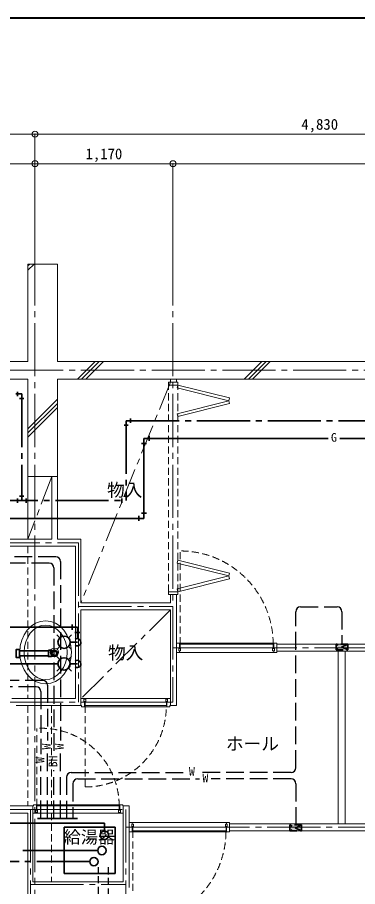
# Model space of a CAD drawing. Units: millimetres at full size, sheet at 1:50. Extents: x -9674 to 9699, y -6794 to 6791.
# Drawn here: x 1768 to 4654, y -571 to 6791 of the extents above; entities that cross this region are included whole.
import ezdxf
from ezdxf.enums import TextEntityAlignment as Align

# ---------------------------------------------------------------- set-up
doc = ezdxf.new("R2010")
doc.units = ezdxf.units.MM
doc.header["$LTSCALE"] = 50
doc.header["$PDMODE"] = 32
doc.header["$PDSIZE"] = 50
for name, pattern in [('CHAIN1', [8, 5, -1, 1, -1]), ('CHAIN2', [12, 9, -1, 1, -1]), ('DASHED1', [1.8, 1.2, -0.6]), ('DASHED3', [4, 3, -1])]:
    doc.linetypes.add(name, pattern=pattern)
for name, color, linetype, lineweight in [('0-0_図面枠', 7, 'Continuous', 9), ('1-0_芯', 134, 'CHAIN2', 9), ('1-1_躯体', 134, 'Continuous', 9), ('1-2_間仕切', 134, 'Continuous', 9), ('1-3_建具', 134, 'Continuous', 9), ('1-4_仕上げ', 134, 'Continuous', 9), ('1-5_設備', 134, 'Continuous', 9), ('1-7_その他', 134, 'DASHED1', 9), ('1-8_ハッチ', 134, 'Continuous', 9), ('1-B_寸法', 134, 'Continuous', 9), ('1-C_梁', 134, 'DASHED1', 9), ('2-0_芯', 3, 'Continuous', 35), ('2-2', 5, 'DASHED3', 25), ('2-3_建具', 4, 'Continuous', 35), ('2-7_その他', 2, 'Continuous', 25), ('2-9_金物', 1, 'CHAIN2', 35), ('2-A_文字', 6, 'Continuous', 35), ('2-B_寸法', 4, 'Continuous', 35), ('2-C', 2, 'DASHED1', 25)]:
    doc.layers.add(name, color=color, linetype=linetype, lineweight=lineweight)
doc.layers.add('1-A_文字', color=134, linetype='Continuous')
doc.styles.add('ＭＳ ゴシック', font='')
doc.styles.get('ＭＳ ゴシック').set_extended_font_data('MS Gothic')

msp = doc.modelspace()

# ---------------------------------------------------------------- linework, layer by layer
at = {"layer": '0-0_図面枠'}
for p, q in [((9697.16, 6789.66), (-9672.16, 6789.66)), ((9695.4, 6787.9), (-9670.4, 6787.9)), ((-9668.64, 6786.14), (9693.64, 6786.14)), ((9691.87, 6784.38), (-9666.87, 6784.38)), ((9690.11, 6782.61), (-9665.11, 6782.61)), ((9688.35, 6780.85), (-9663.35, 6780.85))]:
    msp.add_line(p, q, dxfattribs=at)
msp.add_lwpolyline([(9698.92, -6793.93), (9698.92, 6791.43), (-9673.92, 6791.43)], dxfattribs=at)
at = {"layer": '1-0_芯'}
for p, q in [((1917.5, 4802.35), (1917.5, -3667.65)), ((3087.5, 4802.35), (3087.5, 992.35)), ((-8492.5, 3802.35), (8517.5, 3802.35)), ((-892.5, 2342.35), (2286.5, 2342.35)), ((2286.5, 2342.35), (2286.5, 992.35)), ((2286.5, 1802.35), (3087.5, 1802.35)), ((3087.5, 1452.35), (8517.5, 1452.35)), ((-8492.5, 992.35), (3087.5, 992.35)), ((-892.5, 82.35), (2687.5, 82.35)), ((1878.5, 82.35), (1878.5, -2417.65)), ((2687.5, 82.35), (2687.5, -3667.65)), ((2687.5, -67.65), (8517.5, -67.65)), ((1878.5, -554.15), (2687.5, -554.15))]:
    msp.add_line(p, q, dxfattribs=at)
at = {"layer": '1-1_躯体'}
for p, q in [((1857.5, 4702.35), (2107.5, 4702.35)), ((1857.5, 4702.35), (1857.5, 3877.35)), ((2107.5, 4702.35), (2107.5, 3877.35)), ((-2842.5, 3877.35), (1857.5, 3877.35)), ((2107.5, 3877.35), (6557.5, 3877.35)), ((-2842.5, 3727.35), (1857.5, 3727.35)), ((1857.5, 3727.35), (1857.5, 2902.35)), ((2107.5, 3727.35), (2107.5, 2902.35)), ((2107.5, 3727.35), (6557.5, 3727.35)), ((1857.5, 2902.35), (2107.5, 2902.35))]:
    msp.add_line(p, q, dxfattribs=at)
at = {"layer": '1-2_間仕切'}
for p, q in [((3066.5, 3727.35), (3066.5, 3702.35)), ((3117.5, 3727.35), (3117.5, 3702.35)), ((2060, 2902.35), (2060, 2372.35)), ((2107.5, 2902.35), (2107.5, 2372.35)), ((1672.5, 2372.35), (2060, 2372.35)), ((2107.5, 2372.35), (2307.5, 2372.35)), ((2307.5, 2372.35), (2307.5, 1832.35)), ((1672.5, 2312.35), (2260, 2312.35)), ((2260, 2312.35), (2260, 1022.35)), ((3066.5, 1902.35), (3066.5, 1832.35)), ((3117.5, 1902.35), (3117.5, 962.35)), ((2307.5, 1832.35), (3066.5, 1832.35)), ((2307.5, 1772.35), (2307.5, 962.35)), ((2307.5, 1772.35), (3066.5, 1772.35)), ((3066.5, 1772.35), (3066.5, 962.35)), ((5552.5, 1483.35), (3967.5, 1483.35)), ((5552.5, 1422.35), (3967.5, 1422.35)), ((2260, 1022.35), (1720, 1022.35)), ((1757.5, 962.35), (2312.5, 962.35)), ((3061.5, 962.35), (3117.5, 962.35)), ((1003.5, 112.35), (1887.5, 112.35)), ((1904.5, 112.35), (1848.5, 112.35)), ((1899.5, -530.65), (1899.5, 112.35)), ((2717.5, 112.35), (2661.5, 112.35)), ((2666.5, -530.65), (2666.5, 112.35)), ((2717.5, 112.35), (2717.5, -577.65)), ((1003.5, 52.35), (1857.5, 52.35)), ((1857.5, -1517.65), (1857.5, 52.35)), ((5552.5, -37.65), (3567.5, -37.65)), ((5552.5, -98.65), (3567.5, -98.65)), ((2666.5, -530.65), (1899.5, -530.65))]:
    msp.add_line(p, q, dxfattribs=at)
at = {"layer": '1-3_建具'}
for p, q in [((3050, 3702.35), (3050, 3677.35)), ((3130, 3702.35), (3050, 3702.35)), ((3130, 3702.35), (3130, 3677.35)), ((3130, 3677.35), (3050, 3677.35)), ((3123.94, 3653.09), (3130, 3677.35)), ((3123.94, 3653.09), (3560.5, 3543.95)), ((3566.56, 3568.21), (3130, 3677.35)), ((3123.94, 3434.81), (3560.5, 3543.95)), ((3560.5, 3543.95), (3566.56, 3568.21)), ((3560.5, 3543.95), (3566.56, 3519.7)), ((3566.56, 3519.7), (3130, 3410.56)), ((3123.94, 3434.81), (3130, 3410.56)), ((3123.94, 2169.88), (3130, 2194.14)), ((3123.94, 2169.88), (3560.5, 2060.74)), ((3566.56, 2085), (3130, 2194.14)), ((3560.5, 2060.74), (3566.56, 2085)), ((3123.94, 1951.6), (3560.5, 2060.74)), ((3566.56, 2036.49), (3130, 1927.35)), ((3560.5, 2060.74), (3566.56, 2036.49)), ((3123.94, 1951.6), (3130, 1927.35)), ((3130, 1927.35), (3130, 1902.35)), ((3130, 1902.35), (3050, 1902.35)), ((3142.5, 1447.35), (3142.5, 1492.35)), ((3147.5, 1482.35), (3147.5, 1452.35)), ((3937.5, 1482.35), (3147.5, 1482.35)), ((3937.5, 1452.35), (3937.5, 1482.35)), ((3967.5, 1492.35), (3942.5, 1492.35)), ((3967.5, 1492.35), (3967.5, 1412.35)), ((3142.5, 1412.35), (3117.5, 1412.35)), ((3137.5, 1447.35), (3137.5, 1427.35)), ((3137.5, 1447.35), (3152.5, 1447.35)), ((3137.5, 1427.35), (3152.5, 1427.35)), ((3142.5, 1427.35), (3142.5, 1412.35)), ((3142.5, 1412.35), (3942.5, 1412.35)), ((3147.5, 1452.35), (3937.5, 1452.35)), ((3152.5, 1447.35), (3152.5, 1427.35)), ((3932.5, 1447.35), (3932.5, 1427.35)), ((3947.5, 1447.35), (3932.5, 1447.35)), ((3932.5, 1427.35), (3947.5, 1427.35)), ((3942.5, 1427.35), (3942.5, 1412.35)), ((3967.5, 1412.35), (3942.5, 1412.35)), ((3947.5, 1427.35), (3947.5, 1447.35)), ((2337.5, 1022.35), (2307.5, 1022.35)), ((2312.5, 962.35), (2312.5, 952.35)), ((2332.5, 1017.35), (2347.5, 1017.35)), ((2332.5, 997.35), (2332.5, 1017.35)), ((2332.5, 997.35), (2347.5, 997.35)), ((2337.5, 1022.35), (3036.5, 1022.35)), ((2337.5, 1022.35), (2337.5, 1017.35)), ((2337.5, 997.35), (2337.5, 952.35)), ((3031.5, 992.35), (2342.5, 992.35)), ((2342.5, 962.35), (2342.5, 992.35)), ((2342.5, 962.35), (3031.5, 962.35)), ((2347.5, 997.35), (2347.5, 1017.35)), ((3026.5, 997.35), (3026.5, 1017.35)), ((3041.5, 1017.35), (3026.5, 1017.35)), ((3041.5, 997.35), (3026.5, 997.35)), ((3031.5, 962.35), (3031.5, 992.35)), ((3036.5, 1022.35), (3066.5, 1022.35)), ((3036.5, 1022.35), (3036.5, 1017.35)), ((3036.5, 997.35), (3036.5, 952.35)), ((3041.5, 997.35), (3041.5, 1017.35)), ((3061.5, 962.35), (3061.5, 952.35)), ((2337.5, 952.35), (2312.5, 952.35)), ((3036.5, 952.35), (2337.5, 952.35)), ((3036.5, 952.35), (3061.5, 952.35)), ((1929.5, 122.35), (1904.5, 122.35)), ((1904.5, 112.35), (1904.5, 122.35)), ((1924.5, 77.35), (1924.5, 57.35)), ((1924.5, 77.35), (1939.5, 77.35)), ((1929.5, 77.35), (1929.5, 122.35)), ((1929.5, 122.35), (2636.5, 122.35)), ((1934.5, 112.35), (1934.5, 82.35)), ((2631.5, 112.35), (1934.5, 112.35)), ((1934.5, 82.35), (2631.5, 82.35)), ((1939.5, 77.35), (1939.5, 57.35)), ((2626.5, 77.35), (2626.5, 57.35)), ((2641.5, 77.35), (2626.5, 77.35)), ((2631.5, 112.35), (2631.5, 82.35)), ((2636.5, 122.35), (2661.5, 122.35)), ((2636.5, 77.35), (2636.5, 122.35)), ((2641.5, 77.35), (2641.5, 57.35)), ((2661.5, 112.35), (2661.5, 122.35)), ((1929.5, 52.35), (1899.5, 52.35)), ((1924.5, 57.35), (1939.5, 57.35)), ((1929.5, 52.35), (1929.5, 57.35)), ((2636.5, 52.35), (1929.5, 52.35)), ((2641.5, 57.35), (2626.5, 57.35)), ((2636.5, 52.35), (2636.5, 57.35)), ((2636.5, 52.35), (2666.5, 52.35)), ((2742.5, -27.65), (2717.5, -27.65)), ((2737.5, -42.65), (2752.5, -42.65)), ((2737.5, -62.65), (2737.5, -42.65)), ((2737.5, -62.65), (2752.5, -62.65)), ((2742.5, -42.65), (2742.5, -27.65)), ((2742.5, -27.65), (3542.5, -27.65)), ((2742.5, -62.65), (2742.5, -107.65)), ((2747.5, -97.65), (2747.5, -67.65)), ((2747.5, -67.65), (3537.5, -67.65)), ((2752.5, -62.65), (2752.5, -42.65)), ((3532.5, -42.65), (3547.5, -42.65)), ((3532.5, -62.65), (3532.5, -42.65)), ((3547.5, -62.65), (3532.5, -62.65)), ((3537.5, -67.65), (3537.5, -97.65)), ((3567.5, -27.65), (3542.5, -27.65)), ((3542.5, -42.65), (3542.5, -27.65)), ((3547.5, -42.65), (3547.5, -62.65)), ((3567.5, -107.65), (3567.5, -27.65)), ((3537.5, -97.65), (2747.5, -97.65)), ((3567.5, -107.65), (3542.5, -107.65))]:
    msp.add_line(p, q, dxfattribs=at)
at = {"layer": '1-3_建具', "linetype": 'DASHED1'}
for p, q in [((3050, 1927.35), (3050, 3677.35)), ((3130, 1927.35), (3130, 3677.35)), ((3147.5, 1482.35), (3147.5, 2272.35)), ((2342.5, 962.35), (2342.5, 273.35)), ((1934.5, 112.35), (1934.5, 769.19)), ((2747.5, -97.65), (2747.5, -887.65))]:
    msp.add_line(p, q, dxfattribs=at)
at = {"layer": '1-3_建具'}
for points in [[(3130, 1927.35), (3050, 1927.35), (3050, 1902.35)], [(3142.5, 1492.35), (3117.5, 1492.35), (3117.5, 1412.35)], [(3942.5, 1447.35), (3942.5, 1492.35), (3142.5, 1492.35)], [(2742.5, -107.65), (2717.5, -107.65), (2717.5, -27.65)], [(3542.5, -62.65), (3542.5, -107.65), (2742.5, -107.65)]]:
    msp.add_lwpolyline(points, dxfattribs=at)
at = {"layer": '1-3_建具', "linetype": 'DASHED1'}
for centre, radius, start, end in [((3147.5, 1482.35), 790, 0, 90), ((2342.5, 962.35), 689, 270, 0), ((1973.5, 112.35), 658, 0, 93.39794), ((2747.5, -97.65), 790, 270, 360)]:
    msp.add_arc(centre, radius, start, end, dxfattribs=at)
at = {"layer": '1-4_仕上げ'}
msp.add_line((1857.5, 2902.35), (1857.5, 2372.35), dxfattribs=at)
at = {"layer": '1-5_設備'}
for p, q in [((4487.5, 1422.35), (4487.5, -37.65)), ((4547.5, 1422.35), (4547.5, -37.65))]:
    msp.add_line(p, q, dxfattribs=at)
msp.add_circle((2081.76, 1413.83), 36, dxfattribs=at)
for major_axis, ratio in [((0, -267), 0.8202), ((0, -231), 0.7922)]:
    msp.add_ellipse((2007.36, 1413.83), major_axis=major_axis, ratio=ratio, dxfattribs=at)
at = {"layer": '1-7_その他', "linetype": 'CHAIN1'}
for p, q in [((3066.5, 3702.35), (2307.5, 1832.35)), ((2060, 2902.35), (1857.5, 2372.35)), ((3066.5, 1772.35), (2307.5, 1022.35))]:
    msp.add_line(p, q, dxfattribs=at)
at = {"layer": '1-8_ハッチ'}
for p, q in [((1857.5, 4650.57), (1909.28, 4702.35)), ((1857.5, 4685.93), (1873.92, 4702.35)), ((2277.78, 3727.35), (2427.78, 3877.35)), ((2313.13, 3727.35), (2463.13, 3877.35)), ((2348.49, 3727.35), (2498.49, 3877.35)), ((3691.99, 3727.35), (3841.99, 3877.35)), ((3727.35, 3727.35), (3877.35, 3877.35)), ((3762.7, 3727.35), (3912.7, 3877.35)), ((1857.5, 3307.07), (2107.5, 3557.07)), ((1857.5, 3271.71), (2107.5, 3521.71)), ((1857.5, 3236.36), (2107.5, 3486.36))]:
    msp.add_line(p, q, dxfattribs=at)
at = {"layer": '1-B_寸法'}
for p, q in [((-3032.5, 5802.35), (1917.5, 5802.35)), ((1917.5, 4802.35), (1917.5, 5802.35)), ((1917.5, 5802.35), (6747.5, 5802.35)), ((957.5, 5552.35), (1917.5, 5552.35)), ((1917.5, 5552.35), (3087.5, 5552.35)), ((3087.5, 4802.35), (3087.5, 5552.35)), ((3087.5, 5552.35), (6747.5, 5552.35))]:
    msp.add_line(p, q, dxfattribs=at)
for p in [(1917.5, 5802.35), (1917.5, 5552.35), (3087.5, 5552.35)]:
    msp.add_point(p, dxfattribs=at)
at = {"layer": '1-C_梁'}
for p, q in [((1857.5, 2312.35), (1857.5, 1022.35)), ((1857.5, 962.35), (1857.5, 112.35)), ((2057.5, 962.35), (2057.5, 122.35)), ((2057.5, 52.35), (2057.5, -530.65))]:
    msp.add_line(p, q, dxfattribs=at)
at = {"layer": '2-0_芯'}
for p, q in [((1785.51, 1426.19), (2031.76, 1426.19)), ((2056.26, 1431.48), (2031.76, 1431.47)), ((2031.76, 1378.18), (2031.76, 1431.47)), ((2067.13, 1427.52), (2056.26, 1427.53)), ((1785.55, 1383.45), (2031.76, 1383.45)), ((2056.26, 1378.17), (2031.76, 1378.18)), ((2056.26, 1378.17), (2056.26, 1395.03)), ((2067.13, 1382.12), (2056.26, 1382.12))]:
    msp.add_line(p, q, dxfattribs=at)
for points in [[(1785.01, 1370.49), (1757.01, 1370.49), (1757.02, 1436.84), (1785.01, 1436.84)], [(2056.26, 1414.62), (2056.26, 1431.48), (2031.76, 1431.47)], [(2056.26, 1378.17), (2031.76, 1378.18), (2031.76, 1431.47)]]:
    msp.add_lwpolyline(points, dxfattribs=at)
msp.add_circle((2081.76, 1404.82), 20, dxfattribs=at)
msp.add_ellipse((1785.01, 1403.66), major_axis=(0, -33.17), ratio=0.020361, start_param=0, end_param=3.1415927, dxfattribs=at)
msp.add_ellipse((2081.76, 1404.82), major_axis=(-18.84, -18.84), ratio=0.999793, dxfattribs=at)
at = {"layer": '2-2'}
for p, q in [((2093.05, 2223.44), (938.3, 2223.44)), ((2038.1, 2168.48), (834.65, 2168.48)), ((2133.05, 2183.44), (2133.05, 665.68)), ((2078.1, 2128.48), (2078.1, 562.03)), ((4168.79, 1797.92), (4480.29, 1797.92)), ((4128.79, 436.1), (4128.79, 1757.92)), ((4520.29, 1757.92), (4520.29, 1483.35)), ((1983.14, 1176.14), (963.31, 1176.14)), ((1928.19, 1121.19), (1077.67, 1121.19)), ((2023.14, 1136.14), (2023.14, 665.68)), ((1968.19, 1081.19), (1968.19, 551.33)), ((2023.14, 7.35), (2023.14, 565.68)), ((2133.05, 7.35), (2133.05, 565.68)), ((1968.19, 7.35), (1968.19, 451.33)), ((2078.1, 7.35), (2078.1, 415.2)), ((2224.51, 396.1), (3198.08, 396.1)), ((4088.79, 396.1), (3298.08, 396.1)), ((2184.51, 356.1), (2184.51, 7.35)), ((2239.46, 301.14), (2239.46, 7.35)), ((2279.46, 341.14), (3312.43, 341.14)), ((4088.79, 341.14), (3412.43, 341.14)), ((4128.79, 301.14), (4128.79, -48.65))]:
    msp.add_line(p, q, dxfattribs=at)
at = {"layer": '2-2', "color": 4, "linetype": 'DASHED1', "lineweight": 35}
for p, q in [((4570.29, 1483.35), (4470.29, 1433.35)), ((4570.29, 1433.35), (4470.29, 1483.35)), ((4470.29, 1433.35), (4470.29, 1483.35)), ((4570.29, 1483.35), (4470.29, 1483.35)), ((4570.29, 1433.35), (4570.29, 1483.35)), ((4470.29, 1433.35), (4570.29, 1433.35)), ((4178.79, -48.65), (4078.79, -98.65)), ((4178.79, -98.65), (4078.79, -48.65)), ((4078.79, -98.65), (4078.79, -48.65)), ((4178.79, -48.65), (4078.79, -48.65)), ((4178.79, -98.65), (4178.79, -48.65)), ((4078.79, -98.65), (4178.79, -98.65))]:
    msp.add_line(p, q, dxfattribs=at)
at = {"layer": '2-2', "linetype": 'Continuous'}
for centre, start, end in [((2093.05, 2183.44), 0, 90), ((2038.1, 2128.48), 0, 90), ((4168.79, 1757.92), 90, 180), ((4480.29, 1757.92), 0, 90), ((1928.19, 1081.19), 0, 90), ((1983.14, 1136.14), 0, 90), ((2224.51, 356.1), 90, 180), ((4088.79, 436.1), 270, 0), ((2279.46, 301.14), 90, 180), ((4088.79, 301.14), 0, 90)]:
    msp.add_arc(centre, 40, start, end, dxfattribs=at)
at = {"layer": '2-2', "color": 150}
for points in [[(4570.29, 1433.35), (4470.29, 1433.35), (4570.29, 1483.35), (4470.29, 1483.35)], [(4178.79, -98.65), (4078.79, -98.65), (4178.79, -48.65), (4078.79, -48.65)]]:
    msp.add_solid(points, dxfattribs=at)
at = {"layer": '2-3_建具'}
for p, q in [((2885.38, 3203.87), (2885.38, 3247.07)), ((2862.68, 3181.17), (2819.48, 3181.17)), ((2841.08, 3225.47), (4402.55, 3225.47)), ((2841.08, 3225.47), (2841.08, 2548.4)), ((4502.55, 3225.47), (6904.78, 3225.47)), ((2819.48, 2592.69), (2862.68, 2592.69)), ((1657.8, 2548.4), (2841.08, 2548.4)), ((2796.79, 2570), (2796.79, 2526.8)), ((2506.61, -33.92), (1419.68, -33.92)), ((2506.61, -33.92), (2506.61, -99.89))]:
    msp.add_line(p, q, dxfattribs=at)
msp.add_circle((2506.61, -135.38), 35.49, dxfattribs=at)
at = {"layer": '2-9_金物'}
for p, q in [((1768.54, 3583.73), (1768.54, 3619.73)), ((1805.45, 3601.73), (1755.54, 3601.73)), ((1787.45, 3564.81), (1823.45, 3564.81)), ((1805.45, 3601.73), (1805.45, 2698.4)), ((2728, 3357.47), (2728, 3393.47)), ((2709.08, 3338.56), (2673.08, 3338.56)), ((2691.08, 3375.47), (2691.08, 2698.4)), ((2691.08, 3375.47), (6904.78, 3375.47)), ((1823.45, 2735.31), (1787.45, 2735.31)), ((2673.08, 2735.31), (2709.08, 2735.31)), ((1491.79, 2698.4), (2691.08, 2698.4)), ((1768.54, 2716.4), (1768.54, 2680.4)), ((1842.36, 2716.4), (1842.36, 2680.4)), ((2654.17, 2716.4), (2654.17, 2680.4)), ((2112, 1315.62), (1491.79, 1315.62)), ((2382.09, -359.24), (812.1, -359.24))]:
    msp.add_line(p, q, dxfattribs=at)
at = {"layer": '2-9_金物', "linetype": 'Continuous'}
for p, q in [((2127.39, 1352.78), (2102.17, 1378)), ((2201.71, 1352.78), (2226.92, 1378)), ((2127.39, 1278.46), (2102.17, 1253.24)), ((2201.71, 1278.46), (2226.92, 1253.24)), ((2217.1, 1315.62), (2276.93, 1315.62))]:
    msp.add_line(p, q, dxfattribs=at)
for centre, radius in [((2164.55, 1315.62), 52.55), ((2417.59, -359.24), 35.49)]:
    msp.add_circle(centre, radius, dxfattribs=at)
msp.add_arc((2276.93, 1315.62), 30.34, 235.151, 129.51, dxfattribs=at)
at = {"layer": '2-A_文字'}
for p, q in [((2232.64, 1605.09), (2232.64, 1648.29)), ((2276.93, 1529.43), (2276.93, 1626.69)), ((2127.39, 1536.24), (2102.17, 1561.46)), ((2201.71, 1536.24), (2226.92, 1561.46)), ((2255.33, 1582.4), (2298.53, 1582.4)), ((2217.1, 1499.09), (2276.93, 1499.09)), ((2127.39, 1461.93), (2102.17, 1436.71)), ((2201.71, 1461.93), (2226.92, 1436.71)), ((2449.74, -265.11), (1813.05, -265.11))]:
    msp.add_line(p, q, dxfattribs=at)
msp.add_lwpolyline([(2276.93, 1626.69), (1285.08, 1626.69), (1285.08, 827.6)], dxfattribs=at)
for centre, radius in [((2164.55, 1499.09), 52.55), ((2485.24, -265.11), 35.49)]:
    msp.add_circle(centre, radius, dxfattribs=at)
msp.add_arc((2276.93, 1499.09), 30.34, 235.151, 129.51, dxfattribs=at)
at = {"layer": '2-B_寸法'}
for p, q in [((1939.45, 7.35), (2278.52, 7.35)), ((2163.7, -67.92), (2596.2, -67.92)), ((2163.7, -461.08), (2163.7, -67.92)), ((2596.2, -67.92), (2596.2, -461.08)), ((2596.2, -461.08), (2163.7, -461.08))]:
    msp.add_line(p, q, dxfattribs=at)
at = {"layer": '2-C'}
for p, q in [((2457.5, -2342.65), (2457.5, -406.92)), ((2537.5, -406.92), (2537.5, -2342.65))]:
    msp.add_line(p, q, dxfattribs=at)

# ---------------------------------------------------------------- texts
at = {"layer": '1-A_文字', "style": 'ＭＳ ゴシック'}
for s, p in [('物入', (2528.75, 2699.85)), ('物入', (2537, 1322.35)), ('ホール', (3536.21, 551.97))]:
    msp.add_text(s, height=110, dxfattribs=at).set_placement(p, align=Align.BOTTOM_LEFT)
at = {"layer": '1-B_寸法', "style": 'ＭＳ ゴシック'}
for s, p in [('4,830', (4176.25, 5812.35)), ('1,170', (2346.25, 5562.35))]:
    msp.add_text(s, height=91.64, dxfattribs=at).set_placement(p, align=Align.BOTTOM_LEFT)
at = {"layer": '2-2', "color": 7, "style": 'ＭＳ ゴシック'}
for s, p in [('W', (2073.14, 590.68)), ('W', (2183.05, 590.68)), ('W', (2018.19, 476.33)), ('BH', (2128.1, 440.2))]:
    msp.add_text(s, height=73.31, rotation=90, dxfattribs=at).set_placement(p, align=Align.BOTTOM_LEFT)
for p in [(3223.08, 346.1), (3337.43, 291.14)]:
    msp.add_text('W', height=73.31, dxfattribs=at).set_placement(p, align=Align.BOTTOM_LEFT)
at = {"layer": '2-3_建具', "color": 7, "style": 'ＭＳ ゴシック'}
msp.add_text('G', height=73.31, dxfattribs=at).set_placement((4427.55, 3175.47), align=Align.BOTTOM_LEFT)
at = {"layer": '2-7_その他', "color": 134, "style": 'ＭＳ ゴシック'}
msp.add_text('給湯器', height=106.3, dxfattribs=at).set_placement((2161.46, -236.5), align=Align.BOTTOM_LEFT)

doc.saveas('drawing.dxf')
